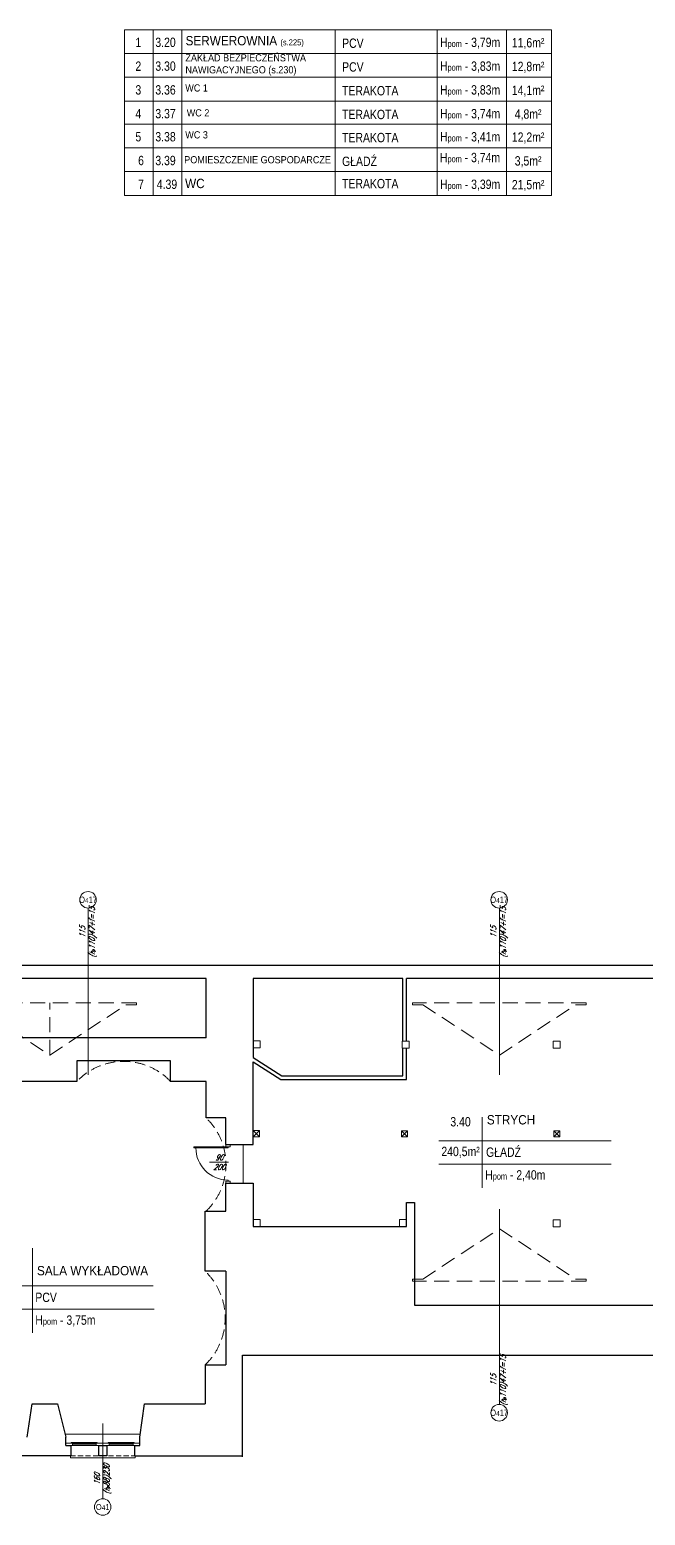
# Model space of a CAD drawing. Header units: millimetres. Extents: x -18485 to 40303, y -22087 to 35064.
# Drawn here: x 14104 to 15645, y -2858 to 858 of the extents above; entities that cross this region are included whole.
import ezdxf

# ---------------------------------------------------------------- set-up
doc = ezdxf.new("R2010")
doc.units = ezdxf.units.MM
doc.linetypes.add('DASHED', pattern=[19.05, 12.7, -6.35])
doc.layers.get('0').update_dxf_attribs({"lineweight": 25})
for name, color, linetype, lineweight in [('01-2_konstrukcja dachu', 1, 'Continuous', 20), ('03-01_okna', 5, 'Continuous', 15), ('03_drzwi', 1, 'Continuous', 0), ('04-1_widok', 251, 'Continuous', 5), ('04-2_nad', 251, 'DASHED', 5), ('05-03_opis', 10, 'Continuous', 5), ('21 piętro II - ściany', 2, 'Continuous', 30)]:
    doc.layers.add(name, color=color, linetype=linetype, lineweight=lineweight)
doc.styles.add('ariel', font='arial.ttf', dxfattribs={"width": 0.8})
doc.styles.add('ariel_wym', font='simplex.shx', dxfattribs={"width": 0.65, "oblique": 25})

# ---------------------------------------------------------------- blocks, each defined once
blk = doc.blocks.new('*U1445')
blk.add_line((0, 0.375), (0, 0.4))
at = {"ltscale": 0.8}
blk.add_lwpolyline([(-0.05, 0.4), (-0.05, 0.45), (0.05, 0.45), (0.05, 0.4)], close=True, dxfattribs=at)
blk.add_lwpolyline([(0, -0.4), (0, -0.375), (-0.8, -0.375), (-0.8, -0.4), (-0.05, -0.4), (0.05, -0.4), (0.05, -0.45), (-0.05, -0.45), (-0.05, -0.4)])
blk.add_arc((0, -0.375), 0.75, 90, 180)

msp = doc.modelspace()

# ---------------------------------------------------------------- linework, layer by layer
at = {"layer": '01-2_konstrukcja dachu'}
for p, q in [((14679.1, -1910.9), (14663.6, -1895.4)), ((14663.6, -1910.9), (14679.1, -1895.4)), ((15050.2, -1911.4), (15034.7, -1895.9)), ((15034.7, -1911.4), (15050.2, -1895.9)), ((15415.7, -1911.4), (15431.2, -1895.9)), ((15431.2, -1911.4), (15415.7, -1895.9))]:
    msp.add_line(p, q, dxfattribs=at)
for points in [[(14663.6, -1688.4), (14663.6, -1670.9), (14681.1, -1670.9), (14681.1, -1688.4)], [(15036.2, -1688.9), (15036.2, -1671.4), (15053.7, -1671.4), (15053.7, -1688.9)], [(15414.7, -1688.9), (15414.7, -1671.4), (15432.2, -1671.4), (15432.2, -1688.9)], [(14663.6, -1910.9), (14663.6, -1895.4), (14679.1, -1895.4), (14679.1, -1910.9)], [(14679.1, -1910.9), (14663.6, -1910.9), (14663.6, -1895.4), (14679.1, -1895.4)], [(15034.7, -1911.4), (15034.7, -1895.9), (15050.2, -1895.9), (15050.2, -1911.4)], [(15415.7, -1911.4), (15415.7, -1895.9), (15431.2, -1895.9), (15431.2, -1911.4)], [(14663.6, -2135.4), (14663.6, -2117.9), (14681.1, -2117.9), (14681.1, -2135.4)], [(15030.1, -2135.4), (15030.1, -2117.9), (15047.6, -2117.9), (15047.6, -2135.4)], [(15414.7, -2135.9), (15414.7, -2118.4), (15432.2, -2118.4), (15432.2, -2135.9)]]:
    msp.add_lwpolyline(points, close=True, dxfattribs=at)
at = {"layer": '03-01_okna', "linetype": 'Continuous', "lineweight": 0}
for p, q in [((14206.1, -2709.1), (14206.1, -2714.1)), ((14211.1, -2680.1), (14270.6, -2680.1)), ((14270.6, -2683.1), (14211.1, -2683.1)), ((14212.1, -2676.1), (14212.1, -2680.1)), ((14212.1, -2678.1), (14269.6, -2678.1)), ((14212.1, -2678.6), (14269.6, -2678.6)), ((14269.6, -2676.1), (14269.6, -2680.1)), ((14363.1, -2680.1), (14303.6, -2680.1)), ((14303.6, -2683.1), (14363.1, -2683.1)), ((14304.6, -2676.1), (14304.6, -2680.1)), ((14362.1, -2678.1), (14304.6, -2678.1)), ((14362.1, -2678.6), (14304.6, -2678.6)), ((14362.1, -2676.1), (14362.1, -2680.1)), ((14368.1, -2709.1), (14368.1, -2714.1)), ((14206.1, -2714.1), (14368.1, -2714.1))]:
    msp.add_line(p, q, dxfattribs=at)
at = {"layer": '03-01_okna', "linetype": 'DASHED'}
msp.add_line((14206.1, -2709.1), (14368.1, -2709.1), dxfattribs=at)
at = {"layer": '03-01_okna', "linetype": 'Continuous', "lineweight": 0}
for points in [[(14211.1, -2677.1), (14194.6, -2677.1), (14194.6, -2683.1), (14211.1, -2683.1)], [(14287.1, -2677.1), (14270.6, -2677.1), (14270.6, -2683.1), (14287.1, -2683.1)], [(14287.1, -2677.1), (14303.6, -2677.1), (14303.6, -2683.1), (14287.1, -2683.1)], [(14363.1, -2677.1), (14379.6, -2677.1), (14379.6, -2683.1), (14363.1, -2683.1)]]:
    msp.add_lwpolyline(points, close=True, dxfattribs=at)
for points in [[(14208.1, -2677.1), (14208.1, -2676.1), (14273.6, -2676.1), (14273.6, -2677.1)], [(14366.1, -2677.1), (14366.1, -2676.1), (14300.6, -2676.1), (14300.6, -2677.1)]]:
    msp.add_lwpolyline(points, dxfattribs=at)
at = {"layer": '04-1_widok'}
for p, q in [((14638.6, -1930.4), (14638.6, -2027.4)), ((14379.6, -2655.1), (14194.6, -2655.1))]:
    msp.add_line(p, q, dxfattribs=at)
at = {"layer": '04-2_nad', "ltscale": 3}
for p, q in [((14154.5, -1706.8), (14154.5, -1575.5)), ((15279.7, -1706.8), (15279.7, -1575.5)), ((15279.7, -2140.9), (15279.7, -2272.2))]:
    msp.add_line(p, q, dxfattribs=at)
for points in [[(13937, -1575.5), (13937, -1580.5), (13963.1, -1580.5), (14154.5, -1706.8), (14345.9, -1580.5), (14372, -1580.5), (14372, -1575.5)], [(15062.2, -1575.5), (15062.2, -1580.5), (15088.4, -1580.5), (15279.7, -1706.8), (15471.1, -1580.5), (15497.2, -1580.5), (15497.2, -1575.5)], [(15062.2, -2272.2), (15062.2, -2267.2), (15088.4, -2267.2), (15279.7, -2140.9), (15471.1, -2267.2), (15497.2, -2267.2), (15497.2, -2272.2)]]:
    msp.add_lwpolyline(points, close=True, dxfattribs=at)
at = {"layer": '04-2_nad', "ltscale": 2}
for centre, radius, start, end in [((14339.6, -1884.1), 161.8, 43.6692, 136.3308), ((14433.7, -1980.4), 161.9, 313.7211, 46.2789), ((14431.7, -2364.4), 161.9, 313.7211, 46.2789)]:
    msp.add_arc(centre, radius, start, end, dxfattribs=at)
at = {"layer": '05-03_opis'}
for p, q in [((14341.6, 858.5), (15410.5, 858.5)), ((14341.6, 858.5), (14341.6, 443.9)), ((14413.3, 858.5), (14413.3, 443.9)), ((14485, 858.5), (14485, 443.9)), ((14868.5, 858.5), (14868.5, 443.9)), ((15124, 858.5), (15124, 443.9)), ((15297.2, 858.5), (15297.2, 443.9)), ((15410.5, 858.5), (15410.5, 443.9)), ((14341.6, 799), (15410.5, 799)), ((14341.6, 739.6), (15410.5, 739.6)), ((14341.6, 680.1), (15410.5, 680.1)), ((14341.6, 622.3), (15410.5, 622.3)), ((14341.6, 562.9), (15410.5, 562.9)), ((14341.6, 503.4), (15410.5, 503.4)), ((14341.6, 443.9), (15410.5, 443.9)), ((15237.1, -1861.6), (15237.1, -2038.3)), ((15128.1, -1921), (15559.9, -1921)), ((15128.1, -1979.4), (15559.9, -1979.4)), ((14111.2, -2189.4), (14111.2, -2401.4)), ((14002.3, -2284.2), (14413.3, -2284.2)), ((14002.3, -2342.5), (14415.8, -2342.5))]:
    msp.add_line(p, q, dxfattribs=at)
at = {"layer": '05-03_opis', "lineweight": 0}
for p, q in [((14250.9, -1755.8), (14250.9, -1338.8)), ((15279.7, -1755.8), (15279.7, -1338.8)), ((14601.8, -1974.6), (14554.6, -1974.6)), ((15279.7, -2092), (15279.7, -2580.7)), ((14287.1, -2628.5), (14287.1, -2816.5))]:
    msp.add_line(p, q, dxfattribs=at)
for centre in [(14250.4, -1318.1), (15279.2, -1318.1), (15279.2, -2601.4), (14287.1, -2837.2)]:
    msp.add_circle(centre, 20.7, dxfattribs=at)
at = {"layer": '21 piętro II - ściany'}
for p, q in [((13861.6, -1481.7), (15834.5, -1481.7)), ((14545.6, -1515.4), (13861.6, -1515.4)), ((14545.6, -1663.4), (14545.6, -1515.4)), ((15038.5, -1515.4), (14663.6, -1515.4)), ((15833.6, -1515.4), (15047.5, -1515.4)), ((14545.6, -1663.4), (13861.6, -1663.4)), ((14456.6, -1721.4), (14222.6, -1721.4)), ((14222.6, -1721.4), (14222.6, -1772.4)), ((14456.6, -1772.4), (14456.6, -1721.4)), ((14222.6, -1772.4), (14058.6, -1772.4)), ((14545.6, -1772.4), (14456.6, -1772.4)), ((14545.6, -1863.4), (14545.6, -1772.4)), ((14595.6, -1863.4), (14545.6, -1863.4)), ((14595.6, -1930.4), (14595.6, -1863.4)), ((14595.6, -1930.4), (14663.6, -1930.4)), ((14595.6, -2097.4), (14595.6, -2027.4)), ((14595.6, -2027.4), (14663.6, -2027.4)), ((14663.6, -2027.4), (14663.6, -2135.4)), ((15047.6, -2135.4), (15047.6, -2075.4)), ((15047.6, -2075.4), (15067.6, -2075.4)), ((15067.6, -2075.4), (15067.6, -2332.4)), ((14543.6, -2247.4), (14543.6, -2097.4)), ((14543.6, -2097.4), (14595.6, -2097.4)), ((14663.6, -2135.4), (15047.6, -2135.4)), ((14595.6, -2247.4), (14543.6, -2247.4)), ((14595.6, -2247.4), (14595.6, -2481.4)), ((15067.6, -2332.4), (15863.6, -2332.4)), ((14543.6, -2481.4), (14543.6, -2579.4)), ((14543.6, -2481.4), (14595.6, -2481.4)), ((14636.6, -2711.4), (14636.6, -2457.4)), ((14636.6, -2457.4), (15863.6, -2457.4)), ((14098.2, -2662.1), (14110.6, -2579.4)), ((14110.6, -2579.4), (14173.6, -2579.4)), ((14173.6, -2579.4), (14194.6, -2662.1)), ((14379.6, -2662.1), (14391.6, -2579.4)), ((14391.6, -2579.4), (14543.6, -2579.4)), ((14194.6, -2683.1), (14194.6, -2662.1)), ((14379.6, -2683.1), (14379.6, -2662.1)), ((14207.1, -2709.1), (14085.7, -2709.1)), ((14194.6, -2683.1), (14207.1, -2683.1)), ((14207.1, -2683.1), (14207.1, -2709.1)), ((14277.1, -2709.1), (14277.1, -2683.1)), ((14277.1, -2683.1), (14297.1, -2683.1)), ((14297.1, -2709.1), (14277.1, -2709.1)), ((14297.1, -2683.1), (14297.1, -2709.1)), ((14367.1, -2709.1), (14367.1, -2683.1)), ((14367.1, -2683.1), (14379.6, -2683.1)), ((14367.1, -2709.1), (14636.6, -2709.1))]:
    msp.add_line(p, q, dxfattribs=at)
for points in [[(14663.6, -1515.4), (14663.6, -1712.4), (14735.7, -1758.9), (15038.5, -1758.9), (15038.5, -1688.9)], [(15038.5, -1671.4), (15038.5, -1515.4)], [(15047.5, -1671.4), (15047.5, -1515.4)], [(14663.6, -1930.4), (14663.6, -1723.1), (14733.1, -1767.9), (15047.5, -1767.9), (15047.5, -1688.9)]]:
    msp.add_lwpolyline(points, dxfattribs=at)

# ---------------------------------------------------------------- block references
at = {"layer": '03_drzwi', "xscale": -107.7777777777483, "yscale": 107.7777777777483, "zscale": 107.7777777777484, "rotation": 180}
msp.add_blockref('*U1445', (14601, -1978.9), dxfattribs=at)

# ---------------------------------------------------------------- texts
at = {"layer": '05-03_opis', "style": 'ariel'}
for s, insert, char_height, width, attachment_point in [(' 1', (14372.6, 826.8), 23.42, 71.667, 5), ('{\\fArial|b0|i0|c238|p34;3.20}', (14444.3, 826.8), 23.423, 71.667, 5), ('\\W0.9;{\\fArial|b0|i0|c238|p34;SERWEROWNIA \\H0.6404x;(s.225)}', (14494.5, 828.8), 23.423, 322.789, 4), ('{\\fArial|b0|i0|c238|p34; PCV}', (14879, 824.6), 23.423, 322.789, 4), ('{\\fArial|b0|i0|c238|p34; H\\H0.7x;pom\\H1.429x; - 3,79m}', (15124, 824.4), 23.423, 322.789, 4), ('{\\fArial|b0|i0|c238|p34;11,6m²}', (15351.7, 823.8), 23.423, 108.913, 5), ('\\W0.9;{\\fArial|b0|i0|c238|p34;ZAKŁAD BEZPIECZEŃSTWA NAWIGACYJNEGO (s.230)}', (14494.1, 770.5), 18, 375.525, 4), (' 2', (14372.6, 767.3), 23.42, 71.667, 5), ('{\\fArial|b0|i0|c238|p34;3.30}', (14444.3, 767.3), 23.423, 71.667, 5), ('{\\fArial|b0|i0|c238|p34; PCV}', (14879, 765.2), 23.423, 322.789, 4), ('{\\fArial|b0|i0|c238|p34; H\\H0.7x;pom\\H1.429x; - 3,83m}', (15124, 764.9), 23.423, 322.789, 4), ('{\\fArial|b0|i0|c238|p34;12,8m²}', (15351.7, 764.4), 23.423, 108.913, 5), (' 3', (14372.6, 707.8), 23.42, 71.667, 5), ('{\\fArial|b0|i0|c238|p34;3.36}', (14444.3, 707.8), 23.423, 71.667, 5), ('\\W0.9;{\\fArial|b0|i0|c238|p34;WC 1}', (14493.7, 712.7), 18, 392.589, 4), ('{\\fArial|b0|i0|c238|p34;TERAKOTA}', (14886.1, 705.7), 23.423, 322.789, 4), ('{\\fArial|b0|i0|c238|p34; H\\H0.7x;pom\\H1.429x; - 3,83m}', (15124, 705.5), 23.423, 322.789, 4), ('{\\fArial|b0|i0|c238|p34;14,1m²}', (15351.7, 704.9), 23.423, 108.913, 5), (' 4', (14372.6, 648.4), 23.42, 71.667, 5), ('{\\fArial|b0|i0|c238|p34;3.37}', (14444.3, 648.4), 23.423, 71.667, 5), ('\\W0.9;{\\fArial|b0|i0|c238|p34; WC 2}', (14491.1, 650.4), 18, 322.789, 4), ('{\\fArial|b0|i0|c238|p34;TERAKOTA}', (14886.1, 646.3), 23.423, 322.789, 4), ('{\\fArial|b0|i0|c238|p34; H\\H0.7x;pom\\H1.429x; - 3,74m}', (15124, 646), 23.423, 322.789, 4), ('{\\fArial|b0|i0|c238|p34;4,8m²}', (15351.7, 645.4), 23.423, 108.913, 5), (' 5', (14372.6, 590.6), 23.42, 71.667, 5), ('{\\fArial|b0|i0|c238|p34;3.38}', (14444.3, 590.6), 23.423, 71.667, 5), ('\\W0.9;{\\fArial|b0|i0|c238|p34;WC 3}', (14493.7, 595.4), 18, 392.589, 4), ('{\\fArial|b0|i0|c238|p34;TERAKOTA}', (14886.1, 588.5), 23.423, 322.789, 4), ('{\\fArial|b0|i0|c238|p34; H\\H0.7x;pom\\H1.429x; - 3,41m}', (15124, 588.2), 23.423, 322.789, 4), ('{\\fArial|b0|i0|c238|p34;12,2m²}', (15351.7, 587.6), 23.423, 108.913, 5), ('6', (14383, 531.1), 23.4, 71.667, 5), ('{\\fArial|b0|i0|c238|p34;3.39}', (14444.3, 531.1), 23.423, 71.667, 5), ('\\W0.9;{\\fArial|b0|i0|c238|p34;POMIESZCZENIE GOSPODARCZE}', (14491.1, 533.1), 18, 595.598, 4), ('{\\fArial|b0|i0|c238|p34;GŁADŹ}', (14886.1, 529), 23.423, 322.789, 4), ('{\\fArial|b0|i0|c238|p34; H\\H0.7x;pom\\H1.429x; - 3,74m}', (15123.8, 536.2), 23.423, 322.789, 4), ('{\\fArial|b0|i0|c238|p34;3,5m²}', (15351.7, 528.2), 23.423, 108.913, 5), ('7', (14383, 471.7), 23.4, 71.667, 5), (' 4.39', (14444.3, 471.7), 23.42, 71.667, 5), ('\\W0.9;{\\fArial|b0|i0|c238|p34; WC}', (14485, 473.7), 23.423, 375.525, 4), ('{\\fArial|b0|i0|c238|p34;TERAKOTA}', (14886.1, 473.3), 23.423, 322.789, 4), ('{\\fArial|b0|i0|c238|p34; H\\H0.7x;pom\\H1.429x; - 3,39m}', (15124, 469.3), 23.423, 322.789, 4), ('{\\fArial|b0|i0|c238|p34;21,5m²}', (15351.7, 468.7), 23.423, 108.913, 5), ('\\W0.9;{\\fArial|b0|i0|c238|p34;STRYCH}', (15248.4, -1868.6), 23.423, 325.762, 4), ('{\\fArial|b0|i0|c238|p34;3.40}', (15182.6, -1873.5), 23.423, 108.913, 5), ('{\\fArial|b0|i0|c238|p34;GŁADŹ}', (15246.5, -1949.7), 23.423, 322.789, 4), ('{\\fArial|b0|i0|c238|p34;240,5m²}', (15182.6, -1949.9), 23.423, 108.913, 5), ('{\\fArial|b0|i0|c238|p34; H\\H0.7x;pom\\H1.429x; - 2,40m}', (15237.1, -2008.8), 23.423, 322.789, 4), ('\\W0.9;{\\fArial|b0|i0|c238|p34;SALA WYKŁADOWA}', (14122.6, -2246.1), 23.423, 325.761, 4), ('{\\fArial|b0|i0|c238|p34; PCV}', (14111.2, -2312.8), 23.423, 322.789, 4), ('{\\fArial|b0|i0|c238|p34; H\\H0.7x;pom\\H1.429x; - 3,75m}', (14111.2, -2372), 23.423, 322.789, 4)]:
    msp.add_mtext(s, dxfattribs=dict(at, insert=insert, char_height=char_height, width=width, attachment_point=attachment_point))
at = {"layer": '05-03_opis', "lineweight": 0, "attachment_point": 5}
for s, insert, char_height, width, style in [('O{\\H0.7576x;4}17', (14250.4, -1318.1), 15.84, 75.194, 'ariel'), ('O{\\H0.7576x;4}17', (15279.2, -1318.1), 15.84, 75.194, 'ariel'), ('90\\P200', (14578.4, -1974.6), 14.4, 68.936, 'ariel_wym'), ('O{\\H0.7576x;4}17', (15279.2, -2601.4), 15.84, 75.194, 'ariel'), ('O{\\H0.8x;4}1', (14287.1, -2837.2), 15, 75.194, 'ariel')]:
    msp.add_mtext(s, dxfattribs=dict(at, insert=insert, char_height=char_height, width=width, style=style))
at = {"layer": '05-03_opis', "lineweight": 0, "char_height": 14.4, "width": 62.661, "attachment_point": 5, "rotation": 90, "style": 'ariel_wym'}
for s, insert in [('115\\P({\\H0.8333x;h\\H0.6x;p}110)47+f=15', (14250.4, -1399.3)), ('115\\P({\\H0.8333x;h\\H0.6x;p}110)47+f=15', (15279.2, -1399.3)), ('115\\P({\\H0.8333x;h\\H0.6x;p}110)47+f=15', (15279.2, -2520.1)), ('160\\P({\\H0.8333x;h\\H0.6x;p}88)230', (14287.1, -2767.6))]:
    msp.add_mtext(s, dxfattribs=dict(at, insert=insert))

doc.saveas('drawing.dxf')
